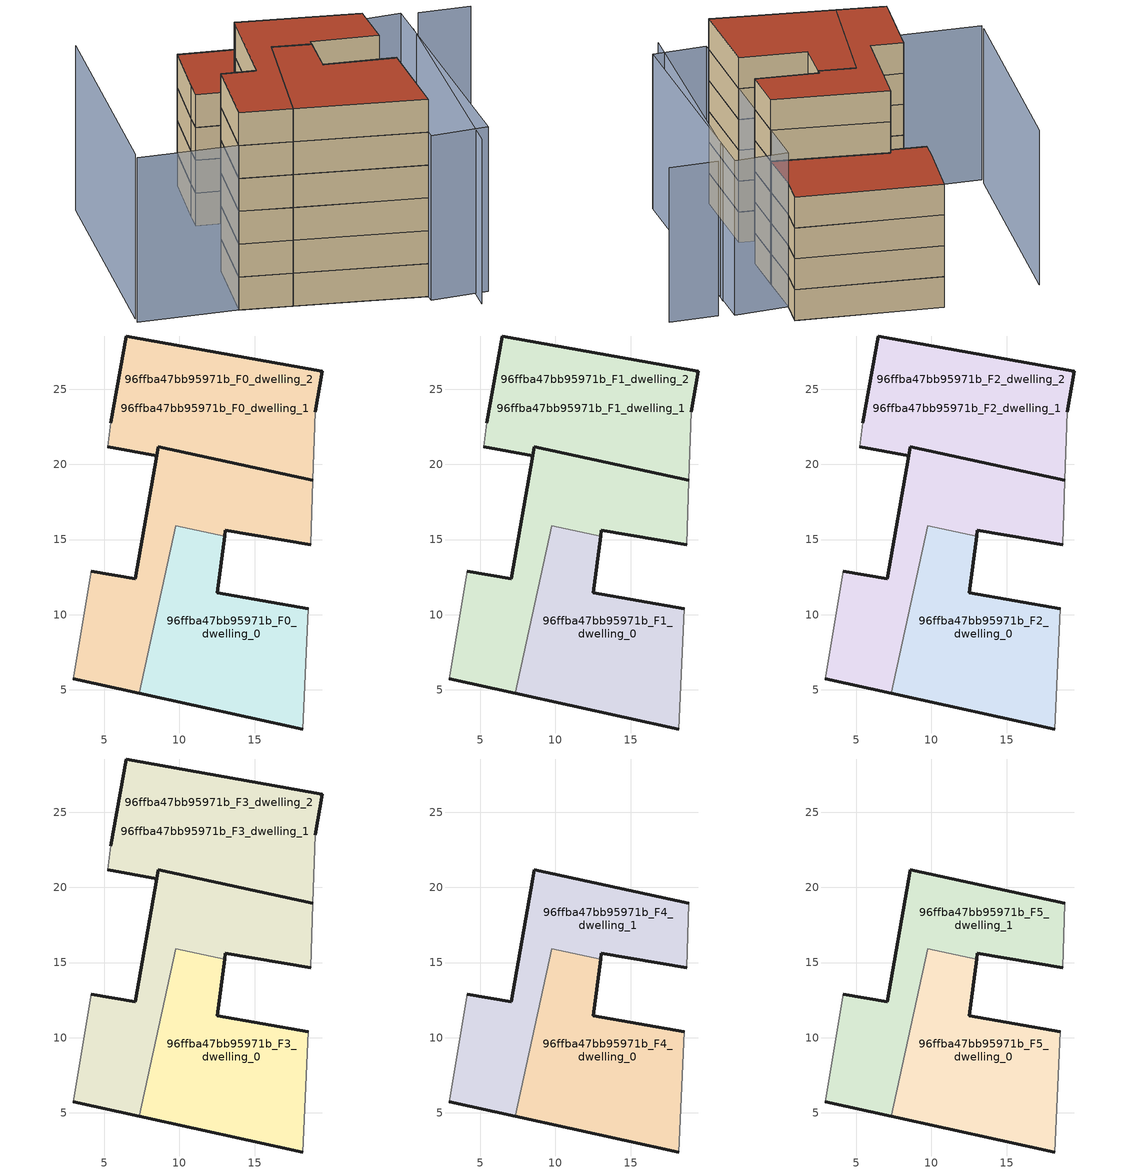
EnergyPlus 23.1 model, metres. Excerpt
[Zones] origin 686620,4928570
96ffba47bb95971b_F0_dwelling_0
 floor ground (EU_floor_Construction): 18.22,2.39 18.57,10.41 12.52,11.45 13.01,15.21 9.74,15.93 7.31,4.78 z0
 wall outside (EU_wall_Construction): 18.22,2.39 7.31,4.78 / 13.01,15.21 12.52,11.45 18.57,10.41 z0:3
 wall adiabatic (EU_wall_Construction): 18.57,10.41 18.22,2.39 z0:3
 wall to 96ffba47bb95971b_F0_dwelling_1 (EU_wall_Construction): 7.31,4.78 9.75,15.93 / 9.74,15.93 13.01,15.21 z0:3
96ffba47bb95971b_F0_dwelling_1
 floor ground (EU_floor_Construction): 18.89,18.94 19.06,23.51 19.51,26.2 6.47,28.56 5.42,22.77 5.22,21.2 8.48,20.59 8.58,21.19 8.59,21.19 z0; 18.89,18.94 8.59,21.19 8.58,21.19 z0; 18.73,14.65 18.89,18.94 8.58,21.19 8.48,20.59 8.48,20.58 7.06,12.38 4.14,12.88 2.93,5.74 7.31,4.78 9.74,15.93 13.01,15.21 13.06,15.64 z0
 wall outside (EU_wall_Construction): 4.14,12.88 7.06,12.38 8.48,20.58 8.48,20.59 8.59,21.19 18.89,18.94 / 8.58,21.19 8.59,21.19 / 18.73,14.65 13.06,15.64 13.01,15.21 / 7.31,4.78 2.93,5.74 z0:3
 wall adiabatic (EU_wall_Construction): 2.93,5.74 4.14,12.88 / 18.89,18.94 18.73,14.65 z0:3
96ffba47bb95971b_F0_dwelling_2
 floor ground (EU_floor_Construction): 18.89,18.94 19.06,23.51 19.51,26.2 6.47,28.56 5.42,22.77 5.22,21.2 8.48,20.59 8.58,21.19 8.59,21.19 z0; 18.89,18.94 8.59,21.19 8.58,21.19 z0; 18.73,14.65 18.89,18.94 8.58,21.19 8.48,20.59 8.48,20.58 7.06,12.38 4.14,12.88 2.93,5.74 7.31,4.78 9.74,15.93 13.01,15.21 13.06,15.64 z0
 wall outside (EU_wall_Construction): 5.42,22.77 6.47,28.56 19.51,26.2 19.06,23.51 / 18.89,18.94 8.58,21.19 8.48,20.59 5.22,21.2 z0:3
 wall adiabatic (EU_wall_Construction): 5.22,21.2 5.42,22.77 / 19.06,23.51 18.89,18.94 z0:3
96ffba47bb95971b_F1_dwelling_0
 floor to 96ffba47bb95971b_F0_dwelling_0 (EU_floor_Construction): 18.22,2.39 18.57,10.41 12.52,11.45 13.01,15.21 9.74,15.93 7.31,4.78 z3
 wall outside (EU_wall_Construction): 18.22,2.39 7.31,4.78 / 13.01,15.21 12.52,11.45 18.57,10.41 z3:6
 wall adiabatic (EU_wall_Construction): 18.57,10.41 18.22,2.39 z3:6
 wall to 96ffba47bb95971b_F1_dwelling_1 (EU_wall_Construction): 7.31,4.78 9.75,15.93 / 9.74,15.93 13.01,15.21 z3:6
96ffba47bb95971b_F1_dwelling_1
 floor outside (EU_floor_Construction): 18.73,14.65 18.89,18.94 8.58,21.19 8.48,20.59 8.48,20.58 7.06,12.38 4.14,12.88 2.93,5.74 7.31,4.78 9.74,15.93 13.01,15.21 13.06,15.64 z3; 18.89,18.94 19.06,23.51 19.51,26.2 6.47,28.56 5.42,22.77 5.22,21.2 8.48,20.59 8.58,21.19 8.59,21.19 z3; 18.89,18.94 8.59,21.19 8.58,21.19 z3
 wall outside (EU_wall_Construction): 4.14,12.88 7.06,12.38 8.48,20.58 8.48,20.59 8.59,21.19 18.89,18.94 / 8.58,21.19 8.59,21.19 / 18.73,14.65 13.06,15.64 13.01,15.21 / 7.31,4.78 2.93,5.74 z3:6
 wall adiabatic (EU_wall_Construction): 2.93,5.74 4.14,12.88 / 18.89,18.94 18.73,14.65 z3:6
96ffba47bb95971b_F1_dwelling_2
 floor to 96ffba47bb95971b_F0_dwelling_2 (EU_floor_Construction): 18.89,18.94 19.06,23.51 19.51,26.2 6.47,28.56 5.42,22.77 5.22,21.2 8.48,20.59 8.58,21.19 8.59,21.19 z3; 18.89,18.94 8.59,21.19 8.58,21.19 z3; 18.73,14.65 18.89,18.94 8.58,21.19 8.48,20.59 8.48,20.58 7.06,12.38 4.14,12.88 2.93,5.74 7.31,4.78 9.74,15.93 13.01,15.21 13.06,15.64 z3
 wall outside (EU_wall_Construction): 5.42,22.77 6.47,28.56 19.51,26.2 19.06,23.51 / 18.89,18.94 8.58,21.19 8.48,20.59 5.22,21.2 z3:6
 wall adiabatic (EU_wall_Construction): 5.22,21.2 5.42,22.77 / 19.06,23.51 18.89,18.94 z3:6
96ffba47bb95971b_F2_dwelling_0
 floor to 96ffba47bb95971b_F1_dwelling_0 (EU_floor_Construction): 18.22,2.39 18.57,10.41 12.52,11.45 13.01,15.21 9.74,15.93 7.31,4.78 z6
 wall outside (EU_wall_Construction): 18.22,2.39 7.31,4.78 / 13.01,15.21 12.52,11.45 18.57,10.41 z6:9
 wall adiabatic (EU_wall_Construction): 18.57,10.41 18.22,2.39 z6:9
 wall to 96ffba47bb95971b_F2_dwelling_1 (EU_wall_Construction): 7.31,4.78 9.75,15.93 / 9.74,15.93 13.01,15.21 z6:9
96ffba47bb95971b_F2_dwelling_1
 floor outside (EU_floor_Construction): 18.73,14.65 18.89,18.94 8.58,21.19 8.48,20.59 8.48,20.58 7.06,12.38 4.14,12.88 2.93,5.74 7.31,4.78 9.74,15.93 13.01,15.21 13.06,15.64 z6; 18.89,18.94 19.06,23.51 19.51,26.2 6.47,28.56 5.42,22.77 5.22,21.2 8.48,20.59 8.58,21.19 8.59,21.19 z6; 18.89,18.94 8.59,21.19 8.58,21.19 z6
 wall outside (EU_wall_Construction): 4.14,12.88 7.06,12.38 8.48,20.58 8.48,20.59 8.59,21.19 18.89,18.94 / 8.58,21.19 8.59,21.19 / 18.73,14.65 13.06,15.64 13.01,15.21 / 7.31,4.78 2.93,5.74 z6:9
 wall adiabatic (EU_wall_Construction): 2.93,5.74 4.14,12.88 / 18.89,18.94 18.73,14.65 z6:9
96ffba47bb95971b_F2_dwelling_2
 floor to 96ffba47bb95971b_F1_dwelling_2 (EU_floor_Construction): 18.89,18.94 19.06,23.51 19.51,26.2 6.47,28.56 5.42,22.77 5.22,21.2 8.48,20.59 8.58,21.19 8.59,21.19 z6; 18.89,18.94 8.59,21.19 8.58,21.19 z6; 18.73,14.65 18.89,18.94 8.58,21.19 8.48,20.59 8.48,20.58 7.06,12.38 4.14,12.88 2.93,5.74 7.31,4.78 9.74,15.93 13.01,15.21 13.06,15.64 z6
 wall outside (EU_wall_Construction): 5.42,22.77 6.47,28.56 19.51,26.2 19.06,23.51 / 18.89,18.94 8.58,21.19 8.48,20.59 5.22,21.2 z6:9
 wall adiabatic (EU_wall_Construction): 5.22,21.2 5.42,22.77 / 19.06,23.51 18.89,18.94 z6:9
96ffba47bb95971b_F3_dwelling_0
 floor to 96ffba47bb95971b_F2_dwelling_0 (EU_floor_Construction): 18.22,2.39 18.57,10.41 12.52,11.45 13.01,15.21 9.74,15.93 7.31,4.78 z9
 wall outside (EU_wall_Construction): 18.22,2.39 7.31,4.78 / 13.01,15.21 12.52,11.45 18.57,10.41 z9:12
 wall adiabatic (EU_wall_Construction): 18.57,10.41 18.22,2.39 z9:12
 wall to 96ffba47bb95971b_F3_dwelling_1 (EU_wall_Construction): 7.31,4.78 9.75,15.93 / 9.74,15.93 13.01,15.21 z9:12
96ffba47bb95971b_F3_dwelling_1
 floor outside (EU_floor_Construction): 18.73,14.65 18.89,18.94 8.58,21.19 8.48,20.59 8.48,20.58 7.06,12.38 4.14,12.88 2.93,5.74 7.31,4.78 9.74,15.93 13.01,15.21 13.06,15.64 z9; 18.89,18.94 19.06,23.51 19.51,26.2 6.47,28.56 5.42,22.77 5.22,21.2 8.48,20.59 8.58,21.19 8.59,21.19 z9; 18.89,18.94 8.59,21.19 8.58,21.19 z9
 wall outside (EU_wall_Construction): 4.14,12.88 7.06,12.38 8.48,20.58 8.48,20.59 8.59,21.19 18.89,18.94 / 8.58,21.19 8.59,21.19 / 18.73,14.65 13.06,15.64 13.01,15.21 / 7.31,4.78 2.93,5.74 z9:12
 wall adiabatic (EU_wall_Construction): 2.93,5.74 4.14,12.88 / 18.89,18.94 18.73,14.65 z9:12
 roof outside (EU_floor_Construction): 19.51,26.2 19.06,23.51 18.89,18.94 8.59,21.19 8.58,21.19 8.48,20.59 5.22,21.2 5.42,22.77 6.47,28.56 z12
96ffba47bb95971b_F3_dwelling_2
 floor to 96ffba47bb95971b_F2_dwelling_2 (EU_floor_Construction): 18.89,18.94 19.06,23.51 19.51,26.2 6.47,28.56 5.42,22.77 5.22,21.2 8.48,20.59 8.58,21.19 8.59,21.19 z9; 18.89,18.94 8.59,21.19 8.58,21.19 z9; 18.73,14.65 18.89,18.94 8.58,21.19 8.48,20.59 8.48,20.58 7.06,12.38 4.14,12.88 2.93,5.74 7.31,4.78 9.74,15.93 13.01,15.21 13.06,15.64 z9
 wall outside (EU_wall_Construction): 5.42,22.77 6.47,28.56 19.51,26.2 19.06,23.51 / 18.89,18.94 8.58,21.19 8.48,20.59 5.22,21.2 z9:12
 wall adiabatic (EU_wall_Construction): 5.22,21.2 5.42,22.77 / 19.06,23.51 18.89,18.94 z9:12
 roof outside (EU_roof_Construction): 18.89,18.94 8.58,21.19 8.59,21.19 z12; 18.89,18.94 18.73,14.65 13.06,15.64 13.01,15.21 9.74,15.93 7.31,4.78 2.93,5.74 4.14,12.88 7.06,12.38 8.48,20.58 8.48,20.59 8.58,21.19 z12; 19.51,26.2 19.06,23.51 18.89,18.94 8.59,21.19 8.58,21.19 8.48,20.59 5.22,21.2 5.42,22.77 6.47,28.56 z12
96ffba47bb95971b_F4_dwelling_0
 floor to 96ffba47bb95971b_F3_dwelling_0 (EU_floor_Construction): 18.22,2.39 18.57,10.41 12.52,11.45 13.01,15.21 9.74,15.93 7.31,4.78 z12
 wall outside (EU_wall_Construction): 18.22,2.39 7.31,4.78 / 13.01,15.21 12.52,11.45 18.57,10.41 z12:15
 wall adiabatic (EU_wall_Construction): 18.57,10.41 18.22,2.39 z12:15
 wall to 96ffba47bb95971b_F4_dwelling_1 (EU_wall_Construction): 7.31,4.78 9.75,15.93 / 9.74,15.93 13.01,15.21 z12:15
96ffba47bb95971b_F4_dwelling_1
 floor to 96ffba47bb95971b_F3_dwelling_1 (EU_floor_Construction): 18.73,14.65 18.89,18.94 8.58,21.19 8.48,20.59 8.48,20.58 7.06,12.38 4.14,12.88 2.93,5.74 7.31,4.78 9.74,15.93 13.01,15.21 13.06,15.64 z12; 18.89,18.94 8.59,21.19 8.58,21.19 z12
 wall outside (EU_wall_Construction): 4.14,12.88 7.06,12.38 8.48,20.58 8.48,20.59 8.58,21.19 8.59,21.19 18.89,18.94 / 18.73,14.65 13.06,15.64 13.01,15.21 / 7.31,4.78 2.93,5.74 z12:15
 wall adiabatic (EU_wall_Construction): 2.93,5.74 4.14,12.88 / 18.89,18.94 18.73,14.65 z12:15
96ffba47bb95971b_F5_dwelling_0
 floor to 96ffba47bb95971b_F4_dwelling_0 (EU_floor_Construction): 18.22,2.39 18.57,10.41 12.52,11.45 13.01,15.21 9.74,15.93 7.31,4.78 z15
 wall outside (EU_wall_Construction): 18.22,2.39 7.31,4.78 / 13.01,15.21 12.52,11.45 18.57,10.41 z15:18
 wall adiabatic (EU_wall_Construction): 18.57,10.41 18.22,2.39 z15:18
 wall to 96ffba47bb95971b_F5_dwelling_1 (EU_wall_Construction): 7.31,4.78 9.75,15.93 / 9.74,15.93 13.01,15.21 z15:18
 roof outside (EU_roof_Construction): 18.57,10.41 18.22,2.39 7.31,4.78 9.74,15.93 13.01,15.21 12.52,11.45 z18
96ffba47bb95971b_F5_dwelling_1
 floor to 96ffba47bb95971b_F4_dwelling_1 (EU_floor_Construction): 18.73,14.65 18.89,18.94 8.59,21.19 8.58,21.19 8.48,20.59 8.48,20.58 7.06,12.38 4.14,12.88 2.93,5.74 7.31,4.78 9.74,15.93 13.01,15.21 13.06,15.64 z15
 wall outside (EU_wall_Construction): 4.14,12.88 7.06,12.38 8.48,20.58 8.48,20.59 8.58,21.19 8.59,21.19 18.89,18.94 / 18.73,14.65 13.06,15.64 13.01,15.21 / 7.31,4.78 2.93,5.74 z15:18
 wall adiabatic (EU_wall_Construction): 2.93,5.74 4.14,12.88 / 18.89,18.94 18.73,14.65 z15:18
 roof outside (EU_roof_Construction): 18.89,18.94 18.73,14.65 13.06,15.64 13.01,15.21 9.74,15.93 7.31,4.78 2.93,5.74 4.14,12.88 7.06,12.38 8.48,20.58 8.48,20.59 8.58,21.19 8.59,21.19 z18
shading: 21.83,-0.39 23.92,20.36 / -2.84,27.46 -5.5,7.37 / 3.41,5.68 -5.57,6.74 / 29.76,22.48 25.35,22.86 / 18.19,1.68 19.06,23.51 / 19.06,23.51 23.98,23.31 / 23.98,23.31 23.11,1.49 / 23.11,1.49 18.19,1.68 z0:15
[Building]
EU S2 Campaign: North Axis=0; Terrain=City; Solar Distribution=FullExterior
[Site:Location]
Bologna: Latitude=44.5; Longitude=11.25; Time Zone=1; Elevation=37
[SizingPeriod:WeatherFileDays]
AnnualSizingPeriod: Begin Month=1; Begin Day of Month=1; End Month=12; End Day of Month=31; Day of Week for Start Day=Monday; Use Weather File Daylight Saving Period=No; Use Weather File Rain and Snow Indicators=No
[MATERIAL]
EU_InternalMass_Material: Roughness=MediumRough; Thickness=0.1; Conductivity=1; Density=1800; Specific Heat=900; Thermal Absorptance=0.9; Solar Absorptance=0.7; Visible Absorptance=0.7
[MATERIAL:NOMASS] Roughness=MediumRough; Thermal Absorptance=0.9; Solar Absorptance=0.7; Visible Absorptance=0.7
Name | Thermal Resistance
EU_wall_NoMass | 0.905828
EU_roof_NoMass | 0.37593
EU_floor_NoMass | 0.67114
[CONSTRUCTION]
EU_wall_Construction: EU_wall_NoMass
EU_roof_Construction: EU_roof_NoMass
EU_floor_Construction: EU_floor_NoMass
EU_InternalMass_Construction: EU_InternalMass_Material
[ZONE] Type=1; Multiplier=1; Ceiling Height=autocalculate; Floor Area=autocalculate; Part of Total Floor Area=Yes
Name | Volume
96ffba47bb95971b_F0_dwelling_0 | 282.882
96ffba47bb95971b_F1_dwelling_0; 96ffba47bb95971b_F2_dwelling_0; 96ffba47bb95971b_F3_dwelling_0; 96ffba47bb95971b_F4_dwelling_0; 96ffba47bb95971b_F5_dwelling_0 | 282.883
96ffba47bb95971b_F0_dwelling_1; 96ffba47bb95971b_F1_dwelling_1; 96ffba47bb95971b_F2_dwelling_1; 96ffba47bb95971b_F3_dwelling_1; 96ffba47bb95971b_F0_dwelling_2; 96ffba47bb95971b_F1_dwelling_2; 96ffba47bb95971b_F2_dwelling_2; 96ffba47bb95971b_F3_dwelling_2 | 565.726
96ffba47bb95971b_F4_dwelling_1; 96ffba47bb95971b_F5_dwelling_1 | 276.272
[INTERNALMASS] Construction=EU_InternalMass_Construction
Name | Zone or ZoneList | Surface Area
96ffba47bb95971b_F0_dwelling_0_EU_InternalMass | 96ffba47bb95971b_F0_dwelling_0 | 94.2899
96ffba47bb95971b_F0_dwelling_1_EU_InternalMass | 96ffba47bb95971b_F0_dwelling_1 | 92.0905
96ffba47bb95971b_F0_dwelling_2_EU_InternalMass | 96ffba47bb95971b_F0_dwelling_2 | 96.4861
96ffba47bb95971b_F1_dwelling_0_EU_InternalMass | 96ffba47bb95971b_F1_dwelling_0 | 94.2899
96ffba47bb95971b_F1_dwelling_1_EU_InternalMass | 96ffba47bb95971b_F1_dwelling_1 | 92.0905
96ffba47bb95971b_F1_dwelling_2_EU_InternalMass | 96ffba47bb95971b_F1_dwelling_2 | 96.4861
96ffba47bb95971b_F2_dwelling_0_EU_InternalMass | 96ffba47bb95971b_F2_dwelling_0 | 94.2899
96ffba47bb95971b_F2_dwelling_1_EU_InternalMass | 96ffba47bb95971b_F2_dwelling_1 | 92.0905
96ffba47bb95971b_F2_dwelling_2_EU_InternalMass | 96ffba47bb95971b_F2_dwelling_2 | 96.4861
96ffba47bb95971b_F3_dwelling_0_EU_InternalMass | 96ffba47bb95971b_F3_dwelling_0 | 94.2899
96ffba47bb95971b_F3_dwelling_1_EU_InternalMass | 96ffba47bb95971b_F3_dwelling_1 | 92.0905
96ffba47bb95971b_F3_dwelling_2_EU_InternalMass | 96ffba47bb95971b_F3_dwelling_2 | 96.4861
96ffba47bb95971b_F4_dwelling_0_EU_InternalMass | 96ffba47bb95971b_F4_dwelling_0 | 140.29
96ffba47bb95971b_F4_dwelling_1_EU_InternalMass | 96ffba47bb95971b_F4_dwelling_1 | 142.578
96ffba47bb95971b_F5_dwelling_0_EU_InternalMass | 96ffba47bb95971b_F5_dwelling_0 | 140.29
96ffba47bb95971b_F5_dwelling_1_EU_InternalMass | 96ffba47bb95971b_F5_dwelling_1 | 142.578
[OTHEREQUIPMENT] Fuel Type=Electricity; Design Level Calculation Method=Watts/Area; Power per Zone Floor Area=1; Fraction Latent=0; Fraction Radiant=0; Fraction Lost=0; Carbon Dioxide Generation Rate=0; EndUse Subcategory=EU_Step8_InternalGains
Name | Zone or ZoneList or Space or SpaceList | Schedule
EU_Step8_InternalGain_96ffba47bb95971b_F0_dwelling_0_f000 | 96ffba47bb95971b_F0_dwelling_0 | EU_Step8_GainSchedule_96ffba47bb95971b_F0_dwelling_0_f000
EU_Step8_InternalGain_96ffba47bb95971b_F0_dwelling_1_f000 | 96ffba47bb95971b_F0_dwelling_1 | EU_Step8_GainSchedule_96ffba47bb95971b_F0_dwelling_1_f000
EU_Step8_InternalGain_96ffba47bb95971b_F0_dwelling_2_f000 | 96ffba47bb95971b_F0_dwelling_2 | EU_Step8_GainSchedule_96ffba47bb95971b_F0_dwelling_2_f000
EU_Step8_InternalGain_96ffba47bb95971b_F1_dwelling_0_f000 | 96ffba47bb95971b_F1_dwelling_0 | EU_Step8_GainSchedule_96ffba47bb95971b_F1_dwelling_0_f000
EU_Step8_InternalGain_96ffba47bb95971b_F1_dwelling_1_f000 | 96ffba47bb95971b_F1_dwelling_1 | EU_Step8_GainSchedule_96ffba47bb95971b_F1_dwelling_1_f000
EU_Step8_InternalGain_96ffba47bb95971b_F1_dwelling_2_f000 | 96ffba47bb95971b_F1_dwelling_2 | EU_Step8_GainSchedule_96ffba47bb95971b_F1_dwelling_2_f000
EU_Step8_InternalGain_96ffba47bb95971b_F2_dwelling_0_f000 | 96ffba47bb95971b_F2_dwelling_0 | EU_Step8_GainSchedule_96ffba47bb95971b_F2_dwelling_0_f000
EU_Step8_InternalGain_96ffba47bb95971b_F2_dwelling_1_f000 | 96ffba47bb95971b_F2_dwelling_1 | EU_Step8_GainSchedule_96ffba47bb95971b_F2_dwelling_1_f000
EU_Step8_InternalGain_96ffba47bb95971b_F2_dwelling_2_f000 | 96ffba47bb95971b_F2_dwelling_2 | EU_Step8_GainSchedule_96ffba47bb95971b_F2_dwelling_2_f000
EU_Step8_InternalGain_96ffba47bb95971b_F3_dwelling_0_f000 | 96ffba47bb95971b_F3_dwelling_0 | EU_Step8_GainSchedule_96ffba47bb95971b_F3_dwelling_0_f000
EU_Step8_InternalGain_96ffba47bb95971b_F3_dwelling_1_f000 | 96ffba47bb95971b_F3_dwelling_1 | EU_Step8_GainSchedule_96ffba47bb95971b_F3_dwelling_1_f000
EU_Step8_InternalGain_96ffba47bb95971b_F3_dwelling_2_f000 | 96ffba47bb95971b_F3_dwelling_2 | EU_Step8_GainSchedule_96ffba47bb95971b_F3_dwelling_2_f000
EU_Step8_InternalGain_96ffba47bb95971b_F4_dwelling_0_f000 | 96ffba47bb95971b_F4_dwelling_0 | EU_Step8_GainSchedule_96ffba47bb95971b_F4_dwelling_0_f000
EU_Step8_InternalGain_96ffba47bb95971b_F4_dwelling_1_f000 | 96ffba47bb95971b_F4_dwelling_1 | EU_Step8_GainSchedule_96ffba47bb95971b_F4_dwelling_1_f000
EU_Step8_InternalGain_96ffba47bb95971b_F5_dwelling_0_f000 | 96ffba47bb95971b_F5_dwelling_0 | EU_Step8_GainSchedule_96ffba47bb95971b_F5_dwelling_0_f000
EU_Step8_InternalGain_96ffba47bb95971b_F5_dwelling_1_f000 | 96ffba47bb95971b_F5_dwelling_1 | EU_Step8_GainSchedule_96ffba47bb95971b_F5_dwelling_1_f000
[ZONEVENTILATION:DESIGNFLOWRATE] Schedule=EU_AlwaysOn; Design Flow Rate Calculation Method=AirChanges/Hour; Air Changes per Hour=0.73129; Ventilation Type=Natural; Fan Pressure Rise=0; Fan Total Efficiency=1; Constant Term Coefficient=1; Temperature Term Coefficient=0; Velocity Term Coefficient=0; Velocity Squared Term Coefficient=0; Minimum Indoor Temperature=-100; Maximum Indoor Temperature=100; Delta Temperature=-100; Minimum Outdoor Temperature=-100; Maximum Outdoor Temperature=100; Maximum Wind Speed=40
Name | Zone or ZoneList or Space or SpaceList
EU_ConstantAir_96ffba47bb95971b_F0_dwelling_0 | 96ffba47bb95971b_F0_dwelling_0
EU_ConstantAir_96ffba47bb95971b_F0_dwelling_1 | 96ffba47bb95971b_F0_dwelling_1
EU_ConstantAir_96ffba47bb95971b_F0_dwelling_2 | 96ffba47bb95971b_F0_dwelling_2
EU_ConstantAir_96ffba47bb95971b_F1_dwelling_0 | 96ffba47bb95971b_F1_dwelling_0
EU_ConstantAir_96ffba47bb95971b_F1_dwelling_1 | 96ffba47bb95971b_F1_dwelling_1
EU_ConstantAir_96ffba47bb95971b_F1_dwelling_2 | 96ffba47bb95971b_F1_dwelling_2
EU_ConstantAir_96ffba47bb95971b_F2_dwelling_0 | 96ffba47bb95971b_F2_dwelling_0
EU_ConstantAir_96ffba47bb95971b_F2_dwelling_1 | 96ffba47bb95971b_F2_dwelling_1
EU_ConstantAir_96ffba47bb95971b_F2_dwelling_2 | 96ffba47bb95971b_F2_dwelling_2
EU_ConstantAir_96ffba47bb95971b_F3_dwelling_0 | 96ffba47bb95971b_F3_dwelling_0
EU_ConstantAir_96ffba47bb95971b_F3_dwelling_1 | 96ffba47bb95971b_F3_dwelling_1
EU_ConstantAir_96ffba47bb95971b_F3_dwelling_2 | 96ffba47bb95971b_F3_dwelling_2
EU_ConstantAir_96ffba47bb95971b_F4_dwelling_0 | 96ffba47bb95971b_F4_dwelling_0
EU_ConstantAir_96ffba47bb95971b_F4_dwelling_1 | 96ffba47bb95971b_F4_dwelling_1
EU_ConstantAir_96ffba47bb95971b_F5_dwelling_0 | 96ffba47bb95971b_F5_dwelling_0
EU_ConstantAir_96ffba47bb95971b_F5_dwelling_1 | 96ffba47bb95971b_F5_dwelling_1
[HVACTEMPLATE:THERMOSTAT] Constant Heating Setpoint=20; Constant Cooling Setpoint=50
EU_HeatOnly_96ffba47bb95971b_F0_dwelling_0; EU_HeatOnly_96ffba47bb95971b_F0_dwelling_1; EU_HeatOnly_96ffba47bb95971b_F0_dwelling_2; EU_HeatOnly_96ffba47bb95971b_F1_dwelling_0; EU_HeatOnly_96ffba47bb95971b_F1_dwelling_1; EU_HeatOnly_96ffba47bb95971b_F1_dwelling_2; EU_HeatOnly_96ffba47bb95971b_F2_dwelling_0; EU_HeatOnly_96ffba47bb95971b_F2_dwelling_1; EU_HeatOnly_96ffba47bb95971b_F2_dwelling_2; EU_HeatOnly_96ffba47bb95971b_F3_dwelling_0; EU_HeatOnly_96ffba47bb95971b_F3_dwelling_1; EU_HeatOnly_96ffba47bb95971b_F3_dwelling_2; EU_HeatOnly_96ffba47bb95971b_F4_dwelling_0; EU_HeatOnly_96ffba47bb95971b_F4_dwelling_1; EU_HeatOnly_96ffba47bb95971b_F5_dwelling_0; EU_HeatOnly_96ffba47bb95971b_F5_dwelling_1
[HVACTEMPLATE:ZONE:IDEALLOADSAIRSYSTEM] System Availability Schedule=EU_AlwaysOn; Maximum Heating Supply Air Temperature=50; Minimum Cooling Supply Air Temperature=13; Maximum Heating Supply Air Humidity Ratio=0.0156; Minimum Cooling Supply Air Humidity Ratio=0.0077; Heating Limit=NoLimit; Cooling Limit=NoLimit; Heating Availability Schedule=EU_AlwaysOn; Cooling Availability Schedule=EU_CoolingOff; Dehumidification Control Type=ConstantSensibleHeatRatio; Cooling Sensible Heat Ratio=0.7; Dehumidification Setpoint=60; Humidification Control Type=None; Humidification Setpoint=30; Outdoor Air Method=None; Outdoor Air Flow Rate per Person=0.00944; Outdoor Air Flow Rate per Zone Floor Area=0; Outdoor Air Flow Rate per Zone=0; Demand Controlled Ventilation Type=None; Outdoor Air Economizer Type=NoEconomizer; Heat Recovery Type=None; Sensible Heat Recovery Effectiveness=0.7; Latent Heat Recovery Effectiveness=0.65
Name | Template Thermostat
96ffba47bb95971b_F0_dwelling_0 | EU_HeatOnly_96ffba47bb95971b_F0_dwelling_0
96ffba47bb95971b_F0_dwelling_1 | EU_HeatOnly_96ffba47bb95971b_F0_dwelling_1
96ffba47bb95971b_F0_dwelling_2 | EU_HeatOnly_96ffba47bb95971b_F0_dwelling_2
96ffba47bb95971b_F1_dwelling_0 | EU_HeatOnly_96ffba47bb95971b_F1_dwelling_0
96ffba47bb95971b_F1_dwelling_1 | EU_HeatOnly_96ffba47bb95971b_F1_dwelling_1
96ffba47bb95971b_F1_dwelling_2 | EU_HeatOnly_96ffba47bb95971b_F1_dwelling_2
96ffba47bb95971b_F2_dwelling_0 | EU_HeatOnly_96ffba47bb95971b_F2_dwelling_0
96ffba47bb95971b_F2_dwelling_1 | EU_HeatOnly_96ffba47bb95971b_F2_dwelling_1
96ffba47bb95971b_F2_dwelling_2 | EU_HeatOnly_96ffba47bb95971b_F2_dwelling_2
96ffba47bb95971b_F3_dwelling_0 | EU_HeatOnly_96ffba47bb95971b_F3_dwelling_0
96ffba47bb95971b_F3_dwelling_1 | EU_HeatOnly_96ffba47bb95971b_F3_dwelling_1
96ffba47bb95971b_F3_dwelling_2 | EU_HeatOnly_96ffba47bb95971b_F3_dwelling_2
96ffba47bb95971b_F4_dwelling_0 | EU_HeatOnly_96ffba47bb95971b_F4_dwelling_0
96ffba47bb95971b_F4_dwelling_1 | EU_HeatOnly_96ffba47bb95971b_F4_dwelling_1
96ffba47bb95971b_F5_dwelling_0 | EU_HeatOnly_96ffba47bb95971b_F5_dwelling_0
96ffba47bb95971b_F5_dwelling_1 | EU_HeatOnly_96ffba47bb95971b_F5_dwelling_1
[SIZING:ZONE] Zone Cooling Design Supply Air Temperature Input Method=SupplyAirTemperature; Zone Cooling Design Supply Air Temperature=13; Zone Heating Design Supply Air Temperature Input Method=SupplyAirTemperature; Zone Heating Design Supply Air Temperature=50; Zone Cooling Design Supply Air Humidity Ratio=0.008; Zone Heating Design Supply Air Humidity Ratio=0.008; Cooling Design Air Flow Method=DesignDay; Cooling Design Air Flow Rate=0; Cooling Minimum Air Flow per Zone Floor Area=0.000762; Cooling Minimum Air Flow=0; Cooling Minimum Air Flow Fraction=0.2; Heating Design Air Flow Method=DesignDay; Heating Design Air Flow Rate=0; Heating Maximum Air Flow per Zone Floor Area=0.002032; Heating Maximum Air Flow=0.141576; Heating Maximum Air Flow Fraction=0.3; Account for Dedicated Outdoor Air System=No; Dedicated Outdoor Air System Control Strategy=NeutralSupplyAir; Dedicated Outdoor Air Low Setpoint Temperature for Design=autosize; Dedicated Outdoor Air High Setpoint Temperature for Design=autosize; Zone Load Sizing Method=Sensible Load Only No Latent Load; Zone Latent Cooling Design Supply Air Humidity Ratio Input Method=HumidityRatioDifference; Zone Cooling Design Supply Air Humidity Ratio Difference=0.005; Zone Latent Heating Design Supply Air Humidity Ratio Input Method=HumidityRatioDifference; Zone Humidification Design Supply Air Humidity Ratio Difference=0.005
96ffba47bb95971b_F0_dwelling_0; 96ffba47bb95971b_F0_dwelling_1; 96ffba47bb95971b_F0_dwelling_2; 96ffba47bb95971b_F1_dwelling_0; 96ffba47bb95971b_F1_dwelling_1; 96ffba47bb95971b_F1_dwelling_2; 96ffba47bb95971b_F2_dwelling_0; 96ffba47bb95971b_F2_dwelling_1; 96ffba47bb95971b_F2_dwelling_2; 96ffba47bb95971b_F3_dwelling_0; 96ffba47bb95971b_F3_dwelling_1; 96ffba47bb95971b_F3_dwelling_2; 96ffba47bb95971b_F4_dwelling_0; 96ffba47bb95971b_F4_dwelling_1; 96ffba47bb95971b_F5_dwelling_0; 96ffba47bb95971b_F5_dwelling_1
[SCHEDULE:CONSTANT]
Name | Hourly Value
EU_AlwaysOn | 1
EU_CoolingOff | 0
[SCHEDULE:FILE] Column Number=1; Rows to Skip at Top=0; Number of Hours of Data=8760; Column Separator=Comma; Interpolate to Timestep=No; Minutes per Item=60; Adjust Schedule for Daylight Savings=Yes
Name | File
EU_Step8_GainSchedule_96ffba47bb95971b_F0_dwelling_0_f000 | ../../schedules/96ffba47bb95971b/96ffba47bb95971b_F0_dwelling_0_f000_gain.csv
EU_Step8_GainSchedule_96ffba47bb95971b_F0_dwelling_1_f000 | ../../schedules/96ffba47bb95971b/96ffba47bb95971b_F0_dwelling_1_f000_gain.csv
EU_Step8_GainSchedule_96ffba47bb95971b_F0_dwelling_2_f000 | ../../schedules/96ffba47bb95971b/96ffba47bb95971b_F0_dwelling_2_f000_gain.csv
EU_Step8_GainSchedule_96ffba47bb95971b_F1_dwelling_0_f000 | ../../schedules/96ffba47bb95971b/96ffba47bb95971b_F1_dwelling_0_f000_gain.csv
EU_Step8_GainSchedule_96ffba47bb95971b_F1_dwelling_1_f000 | ../../schedules/96ffba47bb95971b/96ffba47bb95971b_F1_dwelling_1_f000_gain.csv
EU_Step8_GainSchedule_96ffba47bb95971b_F1_dwelling_2_f000 | ../../schedules/96ffba47bb95971b/96ffba47bb95971b_F1_dwelling_2_f000_gain.csv
EU_Step8_GainSchedule_96ffba47bb95971b_F2_dwelling_0_f000 | ../../schedules/96ffba47bb95971b/96ffba47bb95971b_F2_dwelling_0_f000_gain.csv
EU_Step8_GainSchedule_96ffba47bb95971b_F2_dwelling_1_f000 | ../../schedules/96ffba47bb95971b/96ffba47bb95971b_F2_dwelling_1_f000_gain.csv
EU_Step8_GainSchedule_96ffba47bb95971b_F2_dwelling_2_f000 | ../../schedules/96ffba47bb95971b/96ffba47bb95971b_F2_dwelling_2_f000_gain.csv
EU_Step8_GainSchedule_96ffba47bb95971b_F3_dwelling_0_f000 | ../../schedules/96ffba47bb95971b/96ffba47bb95971b_F3_dwelling_0_f000_gain.csv
EU_Step8_GainSchedule_96ffba47bb95971b_F3_dwelling_1_f000 | ../../schedules/96ffba47bb95971b/96ffba47bb95971b_F3_dwelling_1_f000_gain.csv
EU_Step8_GainSchedule_96ffba47bb95971b_F3_dwelling_2_f000 | ../../schedules/96ffba47bb95971b/96ffba47bb95971b_F3_dwelling_2_f000_gain.csv
EU_Step8_GainSchedule_96ffba47bb95971b_F4_dwelling_0_f000 | ../../schedules/96ffba47bb95971b/96ffba47bb95971b_F4_dwelling_0_f000_gain.csv
EU_Step8_GainSchedule_96ffba47bb95971b_F4_dwelling_1_f000 | ../../schedules/96ffba47bb95971b/96ffba47bb95971b_F4_dwelling_1_f000_gain.csv
EU_Step8_GainSchedule_96ffba47bb95971b_F5_dwelling_0_f000 | ../../schedules/96ffba47bb95971b/96ffba47bb95971b_F5_dwelling_0_f000_gain.csv
EU_Step8_GainSchedule_96ffba47bb95971b_F5_dwelling_1_f000 | ../../schedules/96ffba47bb95971b/96ffba47bb95971b_F5_dwelling_1_f000_gain.csv
